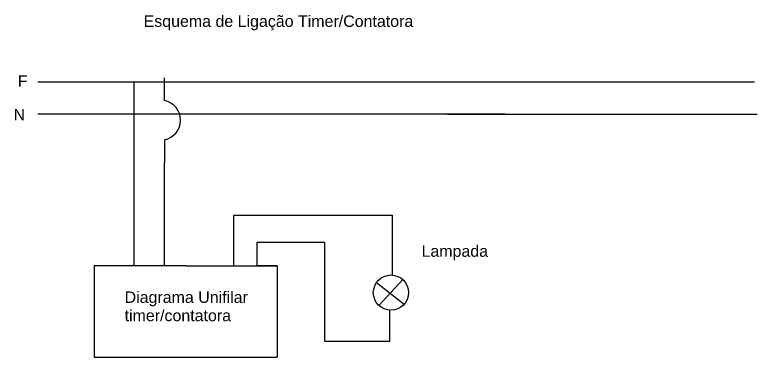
# Model space of a CAD drawing. Header units: millimetres. Extents: x -26 to 31631, y -22 to 25796.
# Drawn here: x 15605.2 to 15735.1, y 12930.8 to 12990.8 of the extents above; entities that cross this region are included whole.
import ezdxf

# ---------------------------------------------------------------- set-up
doc = ezdxf.new("R2010")
doc.units = ezdxf.units.MM
doc.layers.add('P', color=1, linetype='Continuous')
doc.styles.get("Standard").update_dxf_attribs({"font": 'arial.ttf', "height": 1})

msp = doc.modelspace()

# ---------------------------------------------------------------- linework, layer by layer
at = {"layer": 'P', "color": 0}
for p, q in [((15631.39, 12975.78), (15631.39, 12979.78)), ((15631.37, 12968.89), (15631.37, 12964.89))]:
    msp.add_line(p, q, dxfattribs=at)
at = {"layer": 'P'}
for p, q in [((15609.2, 12979.06), (15663.4, 12979.06)), ((15626.08, 12964.98), (15626.08, 12979.06)), ((15663.4, 12979.06), (15690.86, 12979.06)), ((15690.86, 12979.06), (15734.68, 12979.06)), ((15609.2, 12973.46), (15663.4, 12973.46)), ((15663.4, 12973.46), (15691.03, 12973.46)), ((15680.95, 12973.4), (15735.14, 12973.4)), ((15626.08, 12946.81), (15626.08, 12964.98)), ((15631.37, 12946.81), (15631.37, 12964.89)), ((15643.54, 12946.81), (15643.54, 12955.7)), ((15643.54, 12955.7), (15671.26, 12955.7)), ((15671.26, 12955.7), (15671.26, 12945.19)), ((15647.58, 12946.81), (15647.58, 12950.98)), ((15647.58, 12950.98), (15659.42, 12950.98)), ((15659.42, 12950.98), (15659.42, 12933.58)), ((15635.09, 12946.81), (15619.09, 12946.81)), ((15619.09, 12946.81), (15619.09, 12930.81)), ((15635.09, 12946.81), (15631.37, 12946.81)), ((15635.09, 12946.81), (15651.09, 12946.81)), ((15635.09, 12946.81), (15643.54, 12946.81)), ((15651.09, 12946.81), (15647.58, 12946.81)), ((15651.09, 12946.81), (15651.09, 12930.79)), ((15668.49, 12943.87), (15673.37, 12940.1)), ((15673.12, 12944.38), (15668.92, 12939.86)), ((15670.45, 12942.31), (15670.45, 12942.31)), ((15670.45, 12942.31), (15670.45, 12942.31)), ((15670.45, 12942.31), (15670.45, 12942.31)), ((15670.45, 12942.31), (15670.45, 12942.31)), ((15670.82, 12933.58), (15670.82, 12939.03)), ((15659.42, 12933.58), (15670.82, 12933.58)), ((15619.09, 12930.81), (15651.09, 12930.79))]:
    msp.add_line(p, q, dxfattribs=at)
msp.add_circle((15671.03, 12942.11), 3.09, dxfattribs=at)
msp.add_arc((15630.69, 12972.34), 3.51, 281.2036, 78.5447, dxfattribs=at)

# ---------------------------------------------------------------- texts
for s, p in [('Esquema de Ligação Timer/Contatora', (15627.73, 12988.69)), ('F', (15605.71, 12978.21)), ('N', (15604.96, 12972.31)), ('Lampada', (15676.38, 12948.39)), ('Diagrama Unifilar', (15624.4, 12940.31)), ('timer/contatora', (15624.4, 12937.1))]:
    msp.add_text(s, height=2, dxfattribs=at).set_placement(p)

doc.saveas('drawing.dxf')
